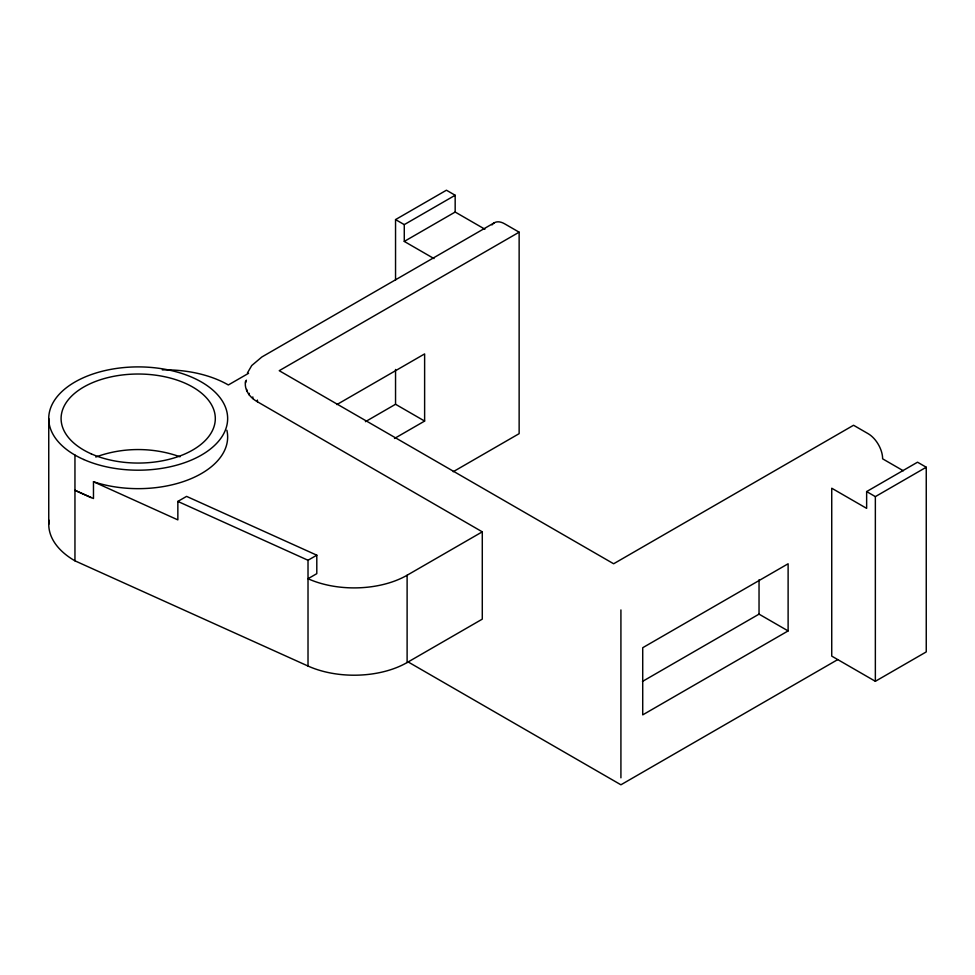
<?xml version="1.0" encoding="UTF-8"?>
<svg xmlns="http://www.w3.org/2000/svg" width="975" height="975" viewBox="0 0 975 975"><rect width="100%" height="100%" fill="white"/><g stroke="black" fill="none" stroke-linecap="round" stroke-linejoin="round"><path stroke-width="1.46" d="M620.917 777.831L620.917 609.936M245.529 382.895L246.358 380.177M247.455 372.901L251.733 365.54L261.861 356.984L494.313 222.775M395.545 280.142L395.545 219.594L446.44 190.21L455.167 195.256L455.167 212.038L404.272 241.422L404.272 224.628L455.167 195.256M248.576 373.291L228.345 384.967A89.444 51.638 0 0 0 162.289 369.866M453.229 471.705L519.139 433.656L519.139 232.184L279.228 370.695L613.641 563.769L853.552 425.258L868.091 433.656A20.56 11.871 60 0 1 882.631 458.835L903.313 470.779M336.862 404.576L424.625 353.913L424.625 421.066L394.497 438.457M91.114 497.616L74.953 490.315L93.478 498.53L93.478 481.735L177.852 519.882L177.852 501.418L186.578 496.385L316.802 555.189L316.802 573.653L308.015 578.723A74.904 43.241 0 0 0 407.111 575.238L482.284 531.838L257.424 401.761C250.087 397.739 243.969 390.024 245.529 381.225M365.418 421.675L395.545 404.272L424.625 421.066M177.852 501.418L308.015 560.259L316.802 555.189M49.03 520.26A89.444 51.638 0 0 0 74.953 560.832L308.015 666.035A74.904 43.241 0 0 0 407.111 662.537L482.284 619.137L482.284 531.838M866.641 491.571L917.524 462.199L926.25 467.232L926.25 651.909L875.355 681.293L831.736 656.114L831.736 488.219L866.641 508.365L866.641 491.571L875.355 496.616L926.25 467.232M642.464 681.44L759.037 614.14L788.117 630.922L788.117 563.769L642.72 647.717L642.72 714.87L788.117 630.922M837.647 659.648L620.917 784.79L407.842 661.769M95.794 457.031C122.618 447.111 153.136 447.098 180.022 456.788M519.139 232.184L504.599 223.799A20.56 11.871 60 0 0 492.009 224.92M455.167 212.038L484.892 229.198M395.545 219.594L404.272 224.628M404.272 241.422L433.997 258.582M257.4 400.055L257.424 401.761M875.355 496.616L875.355 681.293M759.037 579.808L759.037 614.14M407.111 575.238L407.111 662.537M395.545 369.464L395.545 404.272M308.015 560.259L308.015 666.035M252.817 396.91L252.817 398.58M249.234 393.327L249.234 394.997M246.772 389.439L246.772 391.109M74.953 455.057L74.953 560.832M48.75 418.543L48.75 524.318M226.882 430.268A89.444 51.638 0 0 1 187.895 479.956A89.444 51.638 0 0 1 93.478 481.735M91.26 453.862A77.11 44.521 0 0 0 214.646 424.357A77.11 44.521 0 0 0 108.688 377.41A77.11 44.521 0 0 0 91.26 453.862M83.74 459.518A89.444 51.638 0 0 0 226.882 425.283A89.444 51.638 0 0 0 103.972 370.829A89.444 51.638 0 0 0 83.74 459.518"/></g></svg>
